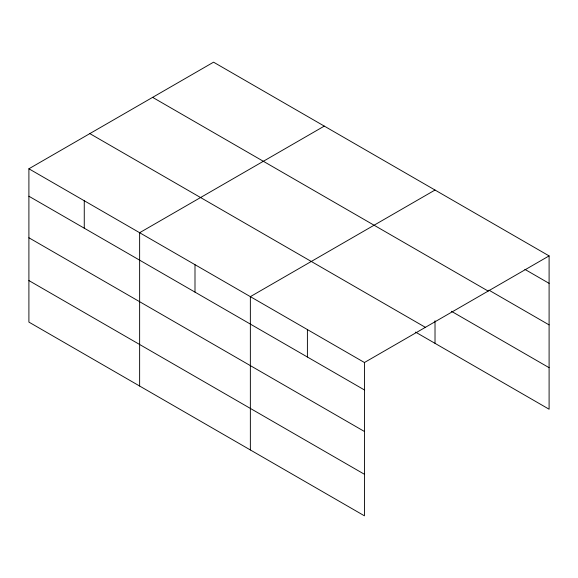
<?xml version="1.0" encoding="UTF-8"?>
<svg xmlns="http://www.w3.org/2000/svg" width="578" height="578" viewBox="0 0 578 578"><rect width="100%" height="100%" fill="white"/><g stroke="black" fill="none" stroke-linecap="round" stroke-linejoin="round"><path stroke-width="0.87" d="M28.9 168.783L364.443 362.514L364.443 515.822L28.9 322.098L28.9 168.783L213.557 62.178L549.1 255.902L549.1 409.217L415.517 332.09M324.287 126.105L139.63 232.717L139.63 386.032M435.017 190.032L250.361 296.644L250.361 449.959M364.443 362.514L549.1 255.902M524.875 269.362L549.1 283.35M488.93 290.149L549.1 324.887M152.621 97.357L488.164 291.081M451.425 311.282L549.1 367.68M89.836 133.605L425.379 327.329M28.9 196.231L364.443 389.955M28.9 237.768L364.443 431.491M28.9 280.561L364.443 474.285M435.017 320.776L435.017 343.346M307.402 329.576L307.402 357.023M194.996 264.681L194.996 292.128M84.265 200.754L84.265 228.202"/></g></svg>
